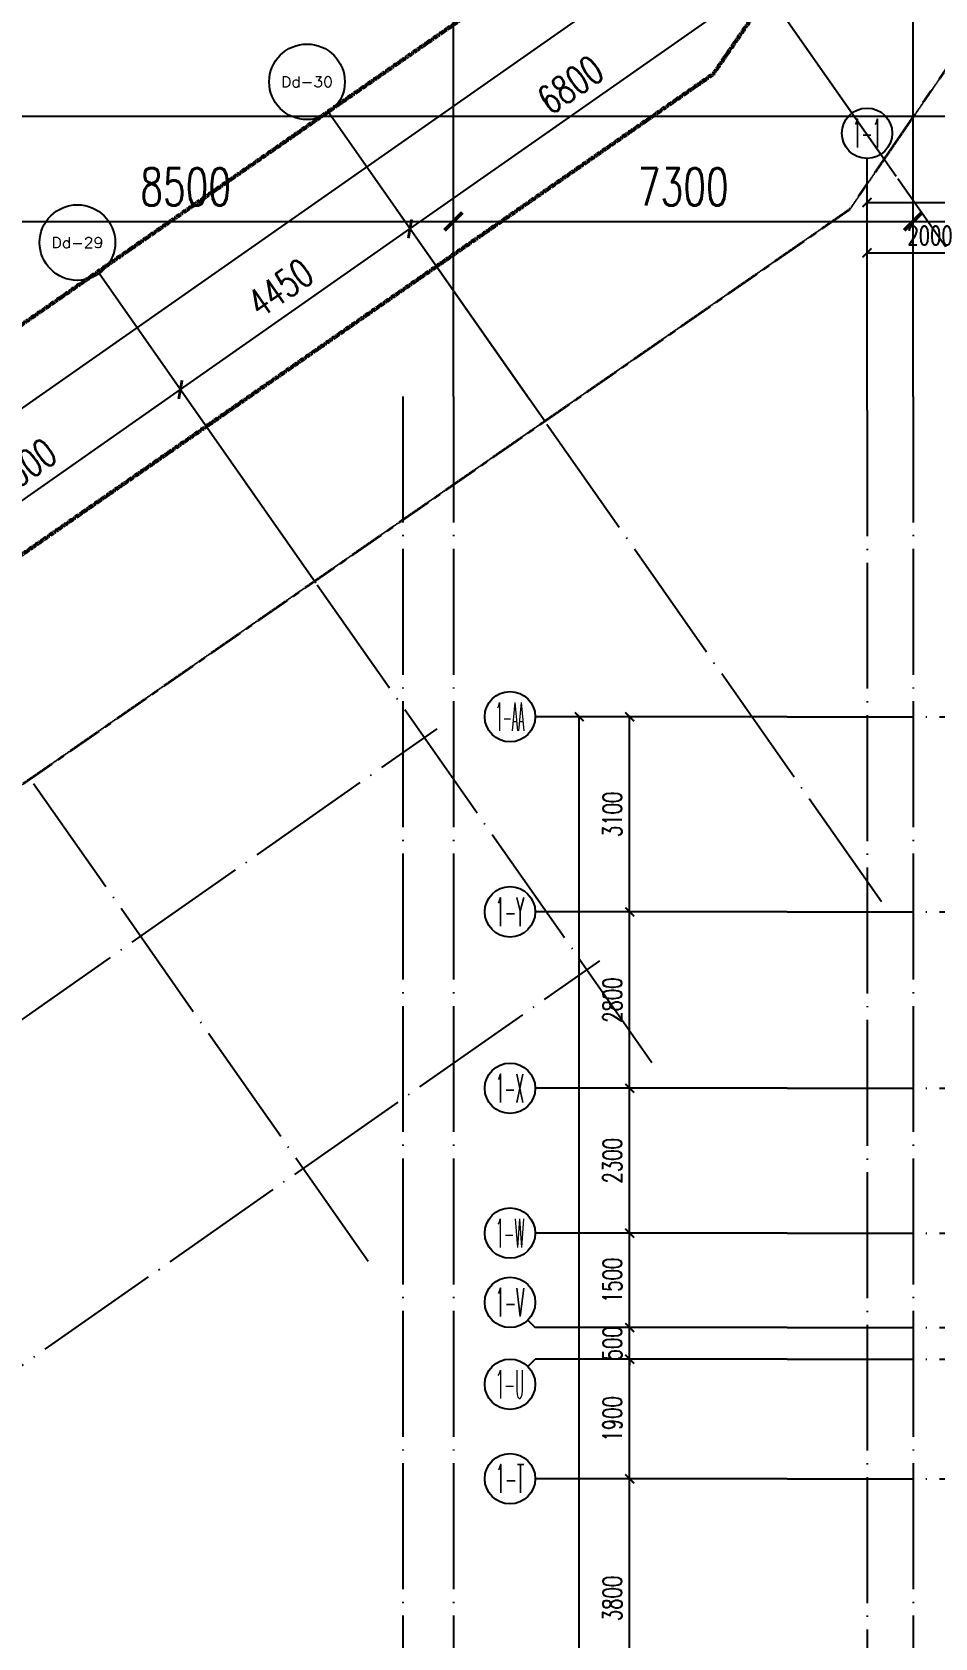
# Model space of a CAD drawing. Header units: millimetres. Extents: x 1089227 to 13101469, y 618865 to 10240562.
# Drawn here: x 1848248 to 1862580, y 4942848 to 4968347 of the extents above; entities that cross this region are included whole.
import ezdxf
from ezdxf.enums import TextEntityAlignment as Align

# ---------------------------------------------------------------- set-up
doc = ezdxf.new("R2010")
doc.units = ezdxf.units.MM
doc.header["$LTSCALE"] = 1000
doc.header["$PDMODE"] = 3
doc.header["$PDSIZE"] = 200
for name, pattern in [('A09-G-CTRL-用地红线+建筑退线_设计区$0$A02-G-MAIN-用地红线+退线_设计区$0$Redline1', [20, 10, -2, 2, -2, 2, -2]), ('A09-G-CTRL-用地红线+建筑退线_设计区$0$Controlline1', [12.8, 8, -1.6, 1.6, -1.6]), ('DOTE', [2.42, 2, -0.2, 0.02, -0.2])]:
    doc.linetypes.add(name, pattern=pattern)
doc.layers.get('0').update_dxf_attribs({"linetype": 'CONTINUOUS'})
doc.layers.get('Defpoints').update_dxf_attribs({"linetype": 'CONTINUOUS'})
doc.layers.add('A09-G-CTRL-用地红线+建筑退线_设计区$0$Z-REDL(用地红线)', color=10, linetype='CONTINUOUS', lineweight=60)
doc.layers.add('A09-G-CTRL-用地红线+建筑退线_设计区$0$Z-REDL-CTRL(建筑控制线)', color=40, linetype='CONTINUOUS', lineweight=35)
for name, color, linetype in [('AXIS', 3, 'CONTINUOUS'), ('AXIS_TEXT', 7, 'CONTINUOUS'), ('DOTE', 1, 'DOTE'), ('TK-TEXT', 7, 'CONTINUOUS')]:
    doc.layers.add(name, color=color, linetype=linetype)
doc.layers.add('TK-MEMO', color=8, linetype='CONTINUOUS', plot=False)
doc.styles.add('_TCH_AXIS', font='COMPLEX', dxfattribs={"bigfont": 'AllInOneBig.shx'})
doc.styles.add('_TCH_DIM_T3', font='SIMPLEX', dxfattribs={"width": 0.705882, "bigfont": 'AllInOneBig.shx'})
doc.styles.add('COMPLEX', font='COMPLEX', dxfattribs={"bigfont": 'AllInOneBig.shx'})
doc.styles.add('SADITK', font='sadixcsg.shx', dxfattribs={"bigfont": 'AllInOneBig.shx'})
doc.styles.add('SADITK-SX', font='simfang.ttf', dxfattribs={"width": 0.7})
doc.dimstyles.new('_TCH_ARCH&&100', dxfattribs={"dimtxt": 297.5, "dimasz": 100, "dimexe": 250, "dimexo": 300, "dimgap": 126.25, "dimtad": 1, "dimdec": 0, "dimzin": 0, "dimdsep": 46, "dimtxsty": '_TCH_DIM_T3', "dimblk": 'ARCHTICK', "dimcen": 0.09, "dimclrt": 7, "dimazin": 2, "dimtfac": 1, "dimtdec": 0, "dimtix": 1, "dimtmove": 2, "dimatfit": 3, "dimfxl": 0, "dimtolj": 1, "dimtzin": 0, "dimarcsym": 0})
doc.dimstyles.new('_TCH_ARCH&&150', dxfattribs={"dimtxt": 446.25, "dimasz": 150, "dimexe": 375, "dimexo": 450, "dimgap": 189.375, "dimtad": 1, "dimdec": 0, "dimzin": 0, "dimdsep": 46, "dimtxsty": '_TCH_DIM_T3', "dimblk": 'ARCHTICK', "dimcen": 0.09, "dimclrt": 7, "dimazin": 2, "dimtfac": 1, "dimtdec": 0, "dimtix": 1, "dimtmove": 2, "dimatfit": 3, "dimfxl": 0, "dimtolj": 1, "dimtzin": 0, "dimarcsym": 0})
doc.dimstyles.new('_TCH_ARCH&&200', dxfattribs={"dimtxt": 595, "dimasz": 200, "dimexe": 500, "dimexo": 600, "dimgap": 252.5, "dimtad": 1, "dimdec": 0, "dimzin": 0, "dimdsep": 46, "dimtxsty": '_TCH_DIM_T3', "dimblk": 'ARCHTICK', "dimcen": 0.09, "dimclrt": 7, "dimazin": 2, "dimtfac": 1, "dimtdec": 0, "dimtix": 1, "dimtmove": 2, "dimatfit": 3, "dimfxl": 0, "dimtolj": 1, "dimtzin": 0, "dimarcsym": 0})

# ---------------------------------------------------------------- blocks, each defined once
blk = doc.blocks.new('0323最综用地红线')
at = {"layer": 'A09-G-CTRL-用地红线+建筑退线_设计区$0$Z-REDL(用地红线)', "color": 1, "linetype": 'A09-G-CTRL-用地红线+建筑退线_设计区$0$A02-G-MAIN-用地红线+退线_设计区$0$Redline1', "ltscale": 0.0005}
for points in [[(8157094, 3591770), (8196348, 3620115), (8200699, 3623266), (8228263, 3643169), (8257315, 3660856), (8291051, 3684311), (8296809, 3692687), (8297698, 3693321), (8324721, 3682492), (8331672, 3691189), (8337779, 3699189), (8344073, 3694590)], [(8159695, 3589947), (8198106, 3617684), (8202457, 3620835), (8229924, 3640668), (8258953, 3658341), (8293213, 3682161), (8298455, 3689786), (8325674, 3678878), (8334036, 3689342), (8338381, 3695033), (8343653, 3691181)]]:
    blk.add_lwpolyline(points, dxfattribs=at)
at = {"layer": 'A09-G-CTRL-用地红线+建筑退线_设计区$0$Z-REDL-CTRL(建筑控制线)', "linetype": 'A09-G-CTRL-用地红线+建筑退线_设计区$0$Controlline1', "ltscale": 0.0005, "flags": 128}
blk.add_lwpolyline([(8299567, 3686108), (8326626, 3675265), (8336400, 3687495), (8338983, 3690878), (8341712, 3688883), (8341724, 3688834), (8348492, 3681996), (8336495, 3657264), (8335815, 3655857), (8334921, 3653765), (8334408, 3652495), (8333554, 3650188), (8332762, 3647815), (8332296, 3646270), (8331866, 3644682), (8331460, 3643007), (8331063, 3641145), (8330737, 3639422), (8330293, 3636480), (8330017, 3634043), (8329761, 3630317), (8329732, 3627942), (8329763, 3625708), (8329928, 3622644), (8330113, 3620704), (8330325, 3618642), (8330653, 3615645), (8331572, 3606971), (8333151, 3600656), (8334420, 3595620), (8335099, 3592902), (8332162, 3588340), (8329462, 3587873), (8325135, 3587049), (8322510, 3586515), (8319525, 3585891), (8317926, 3585544), (8316578, 3585249), (8315535, 3585011), (8313300, 3584499), (8310791, 3583894), (8309251, 3583537), (8305740, 3582637), (8303918, 3582156), (8302104, 3581668), (8299703, 3581012), (8297227, 3580315), (8295056, 3579682), (8292998, 3579074), (8290643, 3578358), (8288572, 3577710), (8287591, 3577398), (8286161, 3576940), (8284503, 3576401), (8282624, 3575767), (8281086, 3575247), (8278146, 3574222), (8273894, 3572680), (8272471, 3572149), (8271089, 3571640), (8267888, 3570407), (8264331, 3569000), (8260702, 3567515), (8258549, 3566609), (8254947, 3565066), (8252185, 3563832), (8250834, 3563232), (8249176, 3562470), (8247994, 3561930), (8245505, 3560754), (8242980, 3559544), (8239801, 3558013), (8237959, 3557076), (8235838, 3555996), (8233384, 3554698), (8228450, 3552051), (8226178, 3550787), (8222141, 3548504), (8215629, 3544667), (8213710, 3543497), (8193657, 3531175), (8180322, 3522990), (8166408, 3514440), (8156991, 3508658), (8151138, 3505062), (8142685, 3507267), (8121171, 3545747), (8120724, 3546549), (8120233, 3547383), (8119272, 3548967), (8118108, 3550752), (8117067, 3552244), (8115806, 3553970), (8115672, 3554140), (8146431, 3575790), (8162146, 3587599), (8162295, 3588125), (8199863, 3615253), (8204215, 3618404), (8231584, 3638167), (8260590, 3655826), (8295376, 3680010)], close=True, dxfattribs=at)
blk = doc.blocks.new('template_31-施工图_A0_A0_1.0000_3fa9c08c64a9101061c9a26412af947e', base_point=(-1189, 0))
at = {"layer": 'TK-MEMO', "style": 'SADITK', "width": 0.8}
blk.add_text('2.人名之间须用，且只使用一个空格分隔，否则签字将出错。', height=28.5, dxfattribs=at).set_placement((407.72, 845.04), align=Align.BOTTOM_LEFT)
at = {"layer": 'TK-TEXT', "style": 'SADITK-SX', "width": 0.7}
for tag, p in [('市政会签', (-1176, 381.5)), ('园林会签', (-1176, 343.5)), ('幕墙会签', (-1176, 305.5)), ('装饰会签', (-1176, 267.5)), ('燃气会签', (-1176, 229.5)), ('暖通会签', (-1176, 191.5)), ('电气会签', (-1176, 153.5)), ('给排水会签', (-1176, 115.5)), ('结构会签', (-1176, 77.5)), ('建筑会签', (-1176, 39.5))]:
    blk.add_attdef(tag, text='', height=4, rotation=90, dxfattribs=at).set_placement(p, align=Align.MIDDLE_CENTER)
for tag, height, p in [('专业审定', 4, (1134.75, 268)), ('专业审核', 4, (1134.75, 248)), ('项目负责1', 4, (1134.75, 238)), ('项目负责2', 4, (1134.75, 228)), ('专业负责1', 4, (1134.75, 218)), ('专业负责2', 4, (1134.75, 208)), ('专业校对', 4, (1134.75, 198)), ('专业设计', 4, (1134.75, 188)), ('方案设计', 4, (1134.75, 178)), ('专业制图', 4, (1134.75, 168)), ('建设单位_001', 4, (1148.5, 140)), ('建设地点_001', 4, (1148.5, 124)), ('工程名称_001', 4, (1148.5, 106)), ('子项名称_001', 4, (1148.5, 86)), ('图纸名称_001', 4, (1148.5, 66)), ('版次', 4, (1129.5, 53)), ('日期', 4, (1165, 53)), ('图别', 4, (1129.5, 43)), ('图号', 4, (1165, 43)), ('合同号', 4, (1136, 30)), ('项目编号1', 2, (1114.06, 13.58)), ('阶段编号1', 2, (1132.25, 13.75)), ('子项编号1', 2, (1144.75, 13.75))]:
    blk.add_attdef(tag, text='', height=height, dxfattribs=at).set_placement(p, align=Align.MIDDLE_CENTER)
blk = doc.blocks.new('_AXISO')
blk.add_circle((0, 0), 0.5)
at = {"layer": 'AXIS_TEXT', "style": 'COMPLEX', "width": 1.041667}
blk.add_attdef('A', text='', height=0.56, dxfattribs=at).set_placement((-0.25, -0.28), (0.25, -0.28), align=Align.FIT)
blk = doc.blocks.new('_ArchTick')
at = {"color": 0, "linetype": 'ByBlock', "const_width": 0.3}
blk.add_lwpolyline([(-0.71, -0.71), (0.71, 0.71)], dxfattribs=at)
blk = doc.blocks.new('*D270')
at = {"layer": 'AXIS', "color": 0, "lineweight": -2, "transparency": 16777216}
for p, q in [((-41501, 132263), (-44751, 132263)), ((-44501, 95763), (-44501, 132263)), ((-41501, 95763), (-44751, 95763))]:
    blk.add_line(p, q, dxfattribs=at)
at = {"layer": 'Defpoints', "color": 0, "transparency": 16777216}
for p in [(-44501, 132263), (-41201, 132263), (-41201, 95763)]:
    blk.add_point(p, dxfattribs=at)
at = {"layer": 'AXIS', "color": 0, "lineweight": -2, "transparency": 16777216, "xscale": 100, "yscale": 100, "zscale": 100}
for p, rotation in [((-44501, 132263), 90), ((-44501, 95763), 270)]:
    blk.add_blockref('_ArchTick', p, dxfattribs=dict(at, rotation=rotation))
at = {"layer": 'AXIS', "color": 7, "transparency": 16777216, "insert": (-44776, 114013), "char_height": 297.5, "attachment_point": 5, "rotation": 90, "style": '_TCH_DIM_T3'}
blk.add_mtext('\\A1;36500', dxfattribs=at)
blk = doc.blocks.new('*D287')
at = {"layer": 'AXIS', "color": 0, "lineweight": -2, "transparency": 16777216}
for p, q in [((-41501, 120163), (-43951, 120163)), ((-43701, 116363), (-43701, 120163)), ((-41501, 116363), (-43951, 116363))]:
    blk.add_line(p, q, dxfattribs=at)
at = {"layer": 'Defpoints', "color": 0, "transparency": 16777216}
for p in [(-43701, 120163), (-41201, 120163), (-41201, 116363)]:
    blk.add_point(p, dxfattribs=at)
at = {"layer": 'AXIS', "color": 0, "lineweight": -2, "transparency": 16777216, "xscale": 100, "yscale": 100, "zscale": 100}
for p, rotation in [((-43701, 120163), 90), ((-43701, 116363), 270)]:
    blk.add_blockref('_ArchTick', p, dxfattribs=dict(at, rotation=rotation))
at = {"layer": 'AXIS', "color": 7, "transparency": 16777216, "insert": (-43976, 118263), "char_height": 297.5, "attachment_point": 5, "rotation": 90, "style": '_TCH_DIM_T3'}
blk.add_mtext('\\A1;3800', dxfattribs=at)
blk = doc.blocks.new('*D288')
at = {"layer": 'AXIS', "color": 0, "lineweight": -2, "transparency": 16777216}
for p, q in [((-41501, 122063), (-43951, 122063)), ((-43701, 120163), (-43701, 122063)), ((-41501, 120163), (-43951, 120163))]:
    blk.add_line(p, q, dxfattribs=at)
at = {"layer": 'Defpoints', "color": 0, "transparency": 16777216}
for p in [(-43701, 122063), (-41201, 122063), (-41201, 120163)]:
    blk.add_point(p, dxfattribs=at)
at = {"layer": 'AXIS', "color": 0, "lineweight": -2, "transparency": 16777216, "xscale": 100, "yscale": 100, "zscale": 100}
for p, rotation in [((-43701, 122063), 90), ((-43701, 120163), 270)]:
    blk.add_blockref('_ArchTick', p, dxfattribs=dict(at, rotation=rotation))
at = {"layer": 'AXIS', "color": 7, "transparency": 16777216, "insert": (-43976, 121113), "char_height": 297.5, "attachment_point": 5, "rotation": 90, "style": '_TCH_DIM_T3'}
blk.add_mtext('\\A1;1900', dxfattribs=at)
blk = doc.blocks.new('*D289')
at = {"layer": 'AXIS', "color": 0, "lineweight": -2, "transparency": 16777216}
for p, q in [((-43701, 122563), (-43701, 122663)), ((-41501, 122563), (-43951, 122563)), ((-43701, 122063), (-43701, 122563)), ((-41501, 122063), (-43951, 122063)), ((-43701, 122063), (-43701, 121963))]:
    blk.add_line(p, q, dxfattribs=at)
at = {"layer": 'Defpoints', "color": 0, "transparency": 16777216}
for p in [(-43701, 122563), (-41201, 122563), (-41201, 122063)]:
    blk.add_point(p, dxfattribs=at)
at = {"layer": 'AXIS', "color": 0, "lineweight": -2, "transparency": 16777216, "xscale": 100, "yscale": 100, "zscale": 100}
for p, rotation in [((-43701, 122563), 270), ((-43701, 122063), 90)]:
    blk.add_blockref('_ArchTick', p, dxfattribs=dict(at, rotation=rotation))
at = {"layer": 'AXIS', "color": 7, "transparency": 16777216, "insert": (-43976, 122313), "char_height": 297.5, "attachment_point": 5, "rotation": 90, "style": '_TCH_DIM_T3'}
blk.add_mtext('\\A1;500', dxfattribs=at)
blk = doc.blocks.new('*D290')
at = {"layer": 'AXIS', "color": 0, "lineweight": -2, "transparency": 16777216}
for p, q in [((-41501, 124063), (-43951, 124063)), ((-43701, 122563), (-43701, 124063)), ((-41501, 122563), (-43951, 122563))]:
    blk.add_line(p, q, dxfattribs=at)
at = {"layer": 'Defpoints', "color": 0, "transparency": 16777216}
for p in [(-43701, 124063), (-41201, 124063), (-41201, 122563)]:
    blk.add_point(p, dxfattribs=at)
at = {"layer": 'AXIS', "color": 0, "lineweight": -2, "transparency": 16777216, "xscale": 100, "yscale": 100, "zscale": 100}
for p, rotation in [((-43701, 124063), 90), ((-43701, 122563), 270)]:
    blk.add_blockref('_ArchTick', p, dxfattribs=dict(at, rotation=rotation))
at = {"layer": 'AXIS', "color": 7, "transparency": 16777216, "insert": (-43976, 123313), "char_height": 297.5, "attachment_point": 5, "rotation": 90, "style": '_TCH_DIM_T3'}
blk.add_mtext('\\A1;1500', dxfattribs=at)
blk = doc.blocks.new('*D291')
at = {"layer": 'AXIS', "color": 0, "lineweight": -2, "transparency": 16777216}
for p, q in [((-41501, 126363), (-43951, 126363)), ((-43701, 124063), (-43701, 126363)), ((-41501, 124063), (-43951, 124063))]:
    blk.add_line(p, q, dxfattribs=at)
at = {"layer": 'Defpoints', "color": 0, "transparency": 16777216}
for p in [(-43701, 126363), (-41201, 126363), (-41201, 124063)]:
    blk.add_point(p, dxfattribs=at)
at = {"layer": 'AXIS', "color": 0, "lineweight": -2, "transparency": 16777216, "xscale": 100, "yscale": 100, "zscale": 100}
for p, rotation in [((-43701, 126363), 90), ((-43701, 124063), 270)]:
    blk.add_blockref('_ArchTick', p, dxfattribs=dict(at, rotation=rotation))
at = {"layer": 'AXIS', "color": 7, "transparency": 16777216, "insert": (-43976, 125213), "char_height": 297.5, "attachment_point": 5, "rotation": 90, "style": '_TCH_DIM_T3'}
blk.add_mtext('\\A1;2300', dxfattribs=at)
blk = doc.blocks.new('*D292')
at = {"layer": 'AXIS', "color": 0, "lineweight": -2, "transparency": 16777216}
for p, q in [((-41501, 129163), (-43951, 129163)), ((-43701, 126363), (-43701, 129163)), ((-41501, 126363), (-43951, 126363))]:
    blk.add_line(p, q, dxfattribs=at)
at = {"layer": 'Defpoints', "color": 0, "transparency": 16777216}
for p in [(-43701, 129163), (-41201, 129163), (-41201, 126363)]:
    blk.add_point(p, dxfattribs=at)
at = {"layer": 'AXIS', "color": 0, "lineweight": -2, "transparency": 16777216, "xscale": 100, "yscale": 100, "zscale": 100}
for p, rotation in [((-43701, 129163), 90), ((-43701, 126363), 270)]:
    blk.add_blockref('_ArchTick', p, dxfattribs=dict(at, rotation=rotation))
at = {"layer": 'AXIS', "color": 7, "transparency": 16777216, "insert": (-43976, 127763), "char_height": 297.5, "attachment_point": 5, "rotation": 90, "style": '_TCH_DIM_T3'}
blk.add_mtext('\\A1;2800', dxfattribs=at)
blk = doc.blocks.new('*D293')
at = {"layer": 'AXIS', "color": 0, "lineweight": -2, "transparency": 16777216}
for p, q in [((-41501, 132263), (-43951, 132263)), ((-43701, 129163), (-43701, 132263)), ((-41501, 129163), (-43951, 129163))]:
    blk.add_line(p, q, dxfattribs=at)
at = {"layer": 'Defpoints', "color": 0, "transparency": 16777216}
for p in [(-43701, 132263), (-41201, 132263), (-41201, 129163)]:
    blk.add_point(p, dxfattribs=at)
at = {"layer": 'AXIS', "color": 0, "lineweight": -2, "transparency": 16777216, "xscale": 100, "yscale": 100, "zscale": 100}
for p, rotation in [((-43701, 132263), 90), ((-43701, 129163), 270)]:
    blk.add_blockref('_ArchTick', p, dxfattribs=dict(at, rotation=rotation))
at = {"layer": 'AXIS', "color": 7, "transparency": 16777216, "insert": (-43976, 130713), "char_height": 297.5, "attachment_point": 5, "rotation": 90, "style": '_TCH_DIM_T3'}
blk.add_mtext('\\A1;3100', dxfattribs=at)
blk = doc.blocks.new('*D318')
at = {"layer": 'AXIS', "color": 0, "lineweight": -2, "transparency": 16777216}
for p, q in [((-39933, 137429), (-39933, 140679)), ((-8783, 137429), (-8783, 140679)), ((-39933, 140429), (-8783, 140429))]:
    blk.add_line(p, q, dxfattribs=at)
at = {"layer": 'Defpoints', "color": 0, "transparency": 16777216}
for p in [(-8783, 140429), (-39933, 137129), (-8783, 137129)]:
    blk.add_point(p, dxfattribs=at)
at = {"layer": 'AXIS', "color": 0, "lineweight": -2, "transparency": 16777216, "xscale": 100, "yscale": 100, "zscale": 100, "rotation": 180}
blk.add_blockref('_ArchTick', (-39933, 140429), dxfattribs=at)
at = {"layer": 'AXIS', "color": 0, "lineweight": -2, "transparency": 16777216, "xscale": 100, "yscale": 100, "zscale": 100}
blk.add_blockref('_ArchTick', (-8783, 140429), dxfattribs=at)
at = {"layer": 'AXIS', "color": 7, "transparency": 16777216, "insert": (-24358, 140704), "char_height": 297.5, "attachment_point": 5, "style": '_TCH_DIM_T3'}
blk.add_mtext('\\A1;31150', dxfattribs=at)
blk = doc.blocks.new('*D319')
at = {"layer": 'AXIS', "color": 0, "lineweight": -2, "transparency": 16777216}
for p, q in [((-39933, 137429), (-39933, 139879)), ((-37933, 137429), (-37933, 139879)), ((-39933, 139629), (-37933, 139629))]:
    blk.add_line(p, q, dxfattribs=at)
at = {"layer": 'Defpoints', "color": 0, "transparency": 16777216}
for p in [(-37933, 139629), (-39933, 137129), (-37933, 137129)]:
    blk.add_point(p, dxfattribs=at)
at = {"layer": 'AXIS', "color": 0, "lineweight": -2, "transparency": 16777216, "xscale": 100, "yscale": 100, "zscale": 100, "rotation": 180}
blk.add_blockref('_ArchTick', (-39933, 139629), dxfattribs=at)
at = {"layer": 'AXIS', "color": 0, "lineweight": -2, "transparency": 16777216, "xscale": 100, "yscale": 100, "zscale": 100}
blk.add_blockref('_ArchTick', (-37933, 139629), dxfattribs=at)
at = {"layer": 'AXIS', "color": 7, "transparency": 16777216, "insert": (-38933, 139904), "char_height": 297.5, "attachment_point": 5, "style": '_TCH_DIM_T3'}
blk.add_mtext('\\A1;2000', dxfattribs=at)
blk = doc.blocks.new('*D404')
at = {"layer": 'AXIS', "color": 0, "lineweight": -2, "transparency": 16777216}
for p, q in [((-55000, 137950), (-55000, 140629)), ((-46500, 137950), (-46500, 140629)), ((-55000, 140129), (-46500, 140129))]:
    blk.add_line(p, q, dxfattribs=at)
at = {"layer": 'Defpoints', "color": 0, "transparency": 16777216}
for p in [(-46500, 140129), (-55000, 137350), (-46500, 137350)]:
    blk.add_point(p, dxfattribs=at)
at = {"layer": 'AXIS', "color": 0, "lineweight": -2, "transparency": 16777216, "xscale": 200, "yscale": 200, "zscale": 200, "rotation": 180}
blk.add_blockref('_ArchTick', (-55000, 140129), dxfattribs=at)
at = {"layer": 'AXIS', "color": 0, "lineweight": -2, "transparency": 16777216, "xscale": 200, "yscale": 200, "zscale": 200}
blk.add_blockref('_ArchTick', (-46500, 140129), dxfattribs=at)
at = {"layer": 'AXIS', "color": 7, "transparency": 16777216, "insert": (-50750, 140679), "char_height": 595, "attachment_point": 5, "style": '_TCH_DIM_T3'}
blk.add_mtext('\\A1;8500', dxfattribs=at)
blk = doc.blocks.new('*D405')
at = {"layer": 'AXIS', "color": 0, "lineweight": -2, "transparency": 16777216}
for p, q in [((-46500, 137950), (-46500, 140629)), ((-39200, 137950), (-39200, 140629)), ((-46500, 140129), (-39200, 140129))]:
    blk.add_line(p, q, dxfattribs=at)
at = {"layer": 'Defpoints', "color": 0, "transparency": 16777216}
for p in [(-39200, 140129), (-46500, 137350), (-39200, 137350)]:
    blk.add_point(p, dxfattribs=at)
at = {"layer": 'AXIS', "color": 0, "lineweight": -2, "transparency": 16777216, "xscale": 200, "yscale": 200, "zscale": 200, "rotation": 180}
blk.add_blockref('_ArchTick', (-46500, 140129), dxfattribs=at)
at = {"layer": 'AXIS', "color": 0, "lineweight": -2, "transparency": 16777216, "xscale": 200, "yscale": 200, "zscale": 200}
blk.add_blockref('_ArchTick', (-39200, 140129), dxfattribs=at)
at = {"layer": 'AXIS', "color": 7, "transparency": 16777216, "insert": (-42850, 140679), "char_height": 595, "attachment_point": 5, "style": '_TCH_DIM_T3'}
blk.add_mtext('\\A1;7300', dxfattribs=at)
blk = doc.blocks.new('*D406')
at = {"layer": 'AXIS', "color": 0, "lineweight": -2, "transparency": 16777216}
for p, q in [((-39200, 137950), (-39200, 140629)), ((-31925, 137950), (-31925, 140629)), ((-39200, 140129), (-31925, 140129))]:
    blk.add_line(p, q, dxfattribs=at)
at = {"layer": 'Defpoints', "color": 0, "transparency": 16777216}
for p in [(-31925, 140129), (-39200, 137350), (-31925, 137350)]:
    blk.add_point(p, dxfattribs=at)
at = {"layer": 'AXIS', "color": 0, "lineweight": -2, "transparency": 16777216, "xscale": 200, "yscale": 200, "zscale": 200, "rotation": 180}
blk.add_blockref('_ArchTick', (-39200, 140129), dxfattribs=at)
at = {"layer": 'AXIS', "color": 0, "lineweight": -2, "transparency": 16777216, "xscale": 200, "yscale": 200, "zscale": 200}
blk.add_blockref('_ArchTick', (-31925, 140129), dxfattribs=at)
at = {"layer": 'AXIS', "color": 7, "transparency": 16777216, "insert": (-35563, 140679), "char_height": 595, "attachment_point": 5, "style": '_TCH_DIM_T3'}
blk.add_mtext('\\A1;7275', dxfattribs=at)
blk = doc.blocks.new('*D470')
at = {"layer": 'AXIS', "color": 0, "lineweight": -2, "transparency": 16777216}
for p, q in [((-36450, 143503), (-39246, 147497)), ((-220421, 20154), (-39031, 147189)), ((-217839, 16468), (-220636, 20461))]:
    blk.add_line(p, q, dxfattribs=at)
at = {"layer": 'Defpoints', "color": 0, "transparency": 16777216}
for p in [(-39031, 147189), (-36192, 143135), (-217581, 16100)]:
    blk.add_point(p, dxfattribs=at)
at = {"layer": 'AXIS', "color": 0, "lineweight": -2, "transparency": 16777216, "xscale": 150, "yscale": 150, "zscale": 150}
for p, rotation in [((-39031, 147189), 35.00532206532372), ((-220421, 20154), 215.0053220653237)]:
    blk.add_blockref('_ArchTick', p, dxfattribs=dict(at, rotation=rotation))
at = {"layer": 'AXIS', "color": 7, "transparency": 16777216, "insert": (-129962, 84010), "char_height": 446.2, "attachment_point": 5, "rotation": 35.0053, "style": '_TCH_DIM_T3'}
blk.add_mtext('\\A1;221450', dxfattribs=at)
blk = doc.blocks.new('*D498')
at = {"layer": 'AXIS', "color": 0, "lineweight": -2, "transparency": 16777216}
for p, q in [((-48941, 134755), (-51049, 137765)), ((-55339, 134303), (-50834, 137458)), ((-53446, 131600), (-55554, 134610))]:
    blk.add_line(p, q, dxfattribs=at)
at = {"layer": 'Defpoints', "color": 0, "transparency": 16777216}
for p in [(-50834, 137458), (-48683, 134387), (-53188, 131232)]:
    blk.add_point(p, dxfattribs=at)
at = {"layer": 'AXIS', "color": 0, "lineweight": -2, "transparency": 16777216, "xscale": 150, "yscale": 150, "zscale": 150}
for p, rotation in [((-50834, 137458), 35.00532206532244), ((-55339, 134303), 215.0053220653225)]:
    blk.add_blockref('_ArchTick', p, dxfattribs=dict(at, rotation=rotation))
at = {"layer": 'AXIS', "color": 7, "transparency": 16777216, "insert": (-53323, 136219), "char_height": 446.2, "attachment_point": 5, "rotation": 35.0053, "style": '_TCH_DIM_T3'}
blk.add_mtext('\\A1;5500', dxfattribs=at)
blk = doc.blocks.new('*D499')
at = {"layer": 'AXIS', "color": 0, "lineweight": -2, "transparency": 16777216}
for p, q in [((-45296, 137308), (-47404, 140318)), ((-50834, 137458), (-47189, 140011)), ((-48941, 134755), (-51049, 137765))]:
    blk.add_line(p, q, dxfattribs=at)
at = {"layer": 'Defpoints', "color": 0, "transparency": 16777216}
for p in [(-47189, 140011), (-45038, 136939), (-48683, 134387)]:
    blk.add_point(p, dxfattribs=at)
at = {"layer": 'AXIS', "color": 0, "lineweight": -2, "transparency": 16777216, "xscale": 150, "yscale": 150, "zscale": 150}
for p, rotation in [((-47189, 140011), 35.00532206532417), ((-50834, 137458), 215.0053220653242)]:
    blk.add_blockref('_ArchTick', p, dxfattribs=dict(at, rotation=rotation))
at = {"layer": 'AXIS', "color": 7, "transparency": 16777216, "insert": (-49248, 139073), "char_height": 446.2, "attachment_point": 5, "rotation": 35.0053, "style": '_TCH_DIM_T3'}
blk.add_mtext('\\A1;4450', dxfattribs=at)
blk = doc.blocks.new('*D500')
at = {"layer": 'AXIS', "color": 0, "lineweight": -2, "transparency": 16777216}
for p, q in [((-39726, 141209), (-41834, 144219)), ((-47189, 140011), (-41619, 143912)), ((-45296, 137308), (-47404, 140318))]:
    blk.add_line(p, q, dxfattribs=at)
at = {"layer": 'Defpoints', "color": 0, "transparency": 16777216}
for p in [(-41619, 143912), (-39468, 140840), (-45038, 136939)]:
    blk.add_point(p, dxfattribs=at)
at = {"layer": 'AXIS', "color": 0, "lineweight": -2, "transparency": 16777216, "xscale": 150, "yscale": 150, "zscale": 150}
for p, rotation in [((-41619, 143912), 35.00532206532372), ((-47189, 140011), 215.0053220653237)]:
    blk.add_blockref('_ArchTick', p, dxfattribs=dict(at, rotation=rotation))
at = {"layer": 'AXIS', "color": 7, "transparency": 16777216, "insert": (-44641, 142299), "char_height": 446.2, "attachment_point": 5, "rotation": 35.0053, "style": '_TCH_DIM_T3'}
blk.add_mtext('\\A1;6800', dxfattribs=at)
blk = doc.blocks.new('*D501')
at = {"layer": 'AXIS', "color": 0, "lineweight": -2, "transparency": 16777216}
for p, q in [((-36450, 143503), (-38558, 146514)), ((-41619, 143912), (-38343, 146207)), ((-39726, 141209), (-41834, 144219))]:
    blk.add_line(p, q, dxfattribs=at)
at = {"layer": 'Defpoints', "color": 0, "transparency": 16777216}
for p in [(-38343, 146207), (-36192, 143135), (-39468, 140840)]:
    blk.add_point(p, dxfattribs=at)
at = {"layer": 'AXIS', "color": 0, "lineweight": -2, "transparency": 16777216, "xscale": 150, "yscale": 150, "zscale": 150}
for p, rotation in [((-38343, 146207), 35.00532206532174), ((-41619, 143912), 215.0053220653217)]:
    blk.add_blockref('_ArchTick', p, dxfattribs=dict(at, rotation=rotation))
at = {"layer": 'AXIS', "color": 7, "transparency": 16777216, "insert": (-40218, 145397), "char_height": 446.2, "attachment_point": 5, "rotation": 35.0053, "style": '_TCH_DIM_T3'}
blk.add_mtext('\\A1;4000', dxfattribs=at)
blk = doc.blocks.new('*D381')
at = {"layer": 'AXIS', "color": 0, "lineweight": -2, "transparency": 16777216}
for p, q in [((-55000, 137950), (-55000, 142298)), ((3050, 137950), (3050, 142298)), ((-55000, 141798), (3050, 141798))]:
    blk.add_line(p, q, dxfattribs=at)
at = {"layer": 'Defpoints', "color": 0, "transparency": 16777216}
for p in [(3050, 141798), (-55000, 137350), (3050, 137350)]:
    blk.add_point(p, dxfattribs=at)
at = {"layer": 'AXIS', "color": 0, "lineweight": -2, "transparency": 16777216, "xscale": 200, "yscale": 200, "zscale": 200, "rotation": 180}
blk.add_blockref('_ArchTick', (-55000, 141798), dxfattribs=at)
at = {"layer": 'AXIS', "color": 0, "lineweight": -2, "transparency": 16777216, "xscale": 200, "yscale": 200, "zscale": 200}
blk.add_blockref('_ArchTick', (3050, 141798), dxfattribs=at)
at = {"layer": 'AXIS', "color": 7, "transparency": 16777216, "insert": (-25975, 142348), "char_height": 595, "attachment_point": 5, "style": '_TCH_DIM_T3'}
blk.add_mtext('\\A1;58050', dxfattribs=at)
blk = doc.blocks.new('塔楼轴网260428')
at = {"layer": 'AXIS'}
for p, q in [((-39932.7, 137129.4), (-39932.7, 141129.4)), ((-41200.7, 132263.5), (-45200.7, 132263.5)), ((-41200.7, 129165.3), (-45200.7, 129165.3)), ((-41200.7, 126363.5), (-45200.7, 126363.5)), ((-41200.7, 124063.5), (-45200.7, 124063.5)), ((-45317.9, 122680.6), (-45200.7, 122563.5)), ((-41200.7, 122563.5), (-45200.7, 122563.5)), ((-45317.9, 121946.3), (-45200.7, 122063.5)), ((-41200.7, 122063.5), (-45200.7, 122063.5)), ((-41200.7, 120163.5), (-45200.7, 120163.5))]:
    blk.add_line(p, q, dxfattribs=at)
at = {"layer": 'DOTE', "color": 14}
for p, q in [((-39932.7, 137129.4), (-39932.7, 92559.7)), ((-41200.7, 132263.5), (-7867.2, 132263.5)), ((-41200.7, 129163.5), (-7867.2, 129163.5)), ((-41200.7, 126363.5), (-7867.2, 126363.5)), ((-41200.7, 124063.5), (-7867.2, 124063.5)), ((-41200.7, 122563.5), (-7867.2, 122563.5)), ((-41200.7, 122063.5), (-7867.2, 122063.5)), ((-41200.7, 120163.5), (-7867.2, 120163.5))]:
    blk.add_line(p, q, dxfattribs=at)
at = {"layer": 'AXIS'}
ref = blk.add_blockref('_AXISO', (-39932.7, 141529.4), dxfattribs=dict(at, xscale=800, yscale=800, zscale=800))
ref.add_attrib('A', '1-1', dxfattribs={"layer": 'AXIS_TEXT', "height": 452.55, "style": '_TCH_AXIS', "width": 0.42}).set_placement((-40159, 141303.1), (-39706.4, 141303.1), align=Align.FIT)
ref = blk.add_blockref('_AXISO', (-45600.7, 132263.5), dxfattribs=dict(at, xscale=800, yscale=800, zscale=800))
ref.add_attrib('A', '1-AA', dxfattribs={"layer": 'AXIS_TEXT', "height": 452.55, "style": '_TCH_AXIS', "width": 0.2625}).set_placement((-45827, 132037.2), (-45374.5, 132037.2), align=Align.FIT)
ref = blk.add_blockref('_AXISO', (-45600.7, 129165.3), dxfattribs=dict(at, xscale=800, yscale=800, zscale=800))
ref.add_attrib('A', '1-Y', dxfattribs={"layer": 'AXIS_TEXT', "height": 452.55, "style": '_TCH_AXIS', "width": 0.35}).set_placement((-45827, 128939), (-45374.5, 128939), align=Align.FIT)
ref = blk.add_blockref('_AXISO', (-45600.7, 126363.5), dxfattribs=dict(at, xscale=800, yscale=800, zscale=800))
ref.add_attrib('A', '1-X', dxfattribs={"layer": 'AXIS_TEXT', "height": 452.55, "style": '_TCH_AXIS', "width": 0.355932}).set_placement((-45827, 126137.2), (-45374.5, 126137.2), align=Align.FIT)
ref = blk.add_blockref('_AXISO', (-45600.7, 124063.5), dxfattribs=dict(at, xscale=800, yscale=800, zscale=800))
ref.add_attrib('A', '1-W', dxfattribs={"layer": 'AXIS_TEXT', "height": 452.55, "style": '_TCH_AXIS', "width": 0.333333}).set_placement((-45827, 123837.2), (-45374.5, 123837.2), align=Align.FIT)
ref = blk.add_blockref('_AXISO', (-45600.7, 122963.5), dxfattribs=dict(at, xscale=800, yscale=800, zscale=800))
ref.add_attrib('A', '1-V', dxfattribs={"layer": 'AXIS_TEXT', "height": 452.55, "style": '_TCH_AXIS', "width": 0.355932}).set_placement((-45827, 122737.2), (-45374.5, 122737.2), align=Align.FIT)
ref = blk.add_blockref('_AXISO', (-45600.7, 121663.5), dxfattribs=dict(at, xscale=800, yscale=800, zscale=800))
ref.add_attrib('A', '1-U', dxfattribs={"layer": 'AXIS_TEXT', "height": 452.55, "style": '_TCH_AXIS', "width": 0.344262}).set_placement((-45827, 121437.2), (-45374.5, 121437.2), align=Align.FIT)
ref = blk.add_blockref('_AXISO', (-45600.7, 120163.5), dxfattribs=dict(at, xscale=800, yscale=800, zscale=800))
ref.add_attrib('A', '1-T', dxfattribs={"layer": 'AXIS_TEXT', "height": 452.55, "style": '_TCH_AXIS', "width": 0.375}).set_placement((-45827, 119937.2), (-45374.5, 119937.2), align=Align.FIT)
for p1, p2, distance, picture, middle in [((-39932.7, 137129.4), (-8782.7, 137129.4), 3300, '*D318', (-24357.7, 140704.4)), ((-39932.7, 137129.4), (-37932.7, 137129.4), 2500, '*D319', (-38932.7, 139904.4)), ((-41200.7, 95763.5), (-41200.7, 132263.5), 3300, '*D270', (-44775.7, 114013.5)), ((-41200.7, 129163.5), (-41200.7, 132263.5), 2500, '*D293', (-43975.7, 130713.5)), ((-41200.7, 126363.5), (-41200.7, 129163.5), 2500, '*D292', (-43975.7, 127763.5)), ((-41200.7, 124063.5), (-41200.7, 126363.5), 2500, '*D291', (-43975.7, 125213.5)), ((-41200.7, 122563.5), (-41200.7, 124063.5), 2500, '*D290', (-43975.7, 123313.5)), ((-41200.7, 122063.5), (-41200.7, 122563.5), 2500, '*D289', (-43975.7, 122313.5)), ((-41200.7, 120163.5), (-41200.7, 122063.5), 2500, '*D288', (-43975.7, 121113.5)), ((-41200.7, 116363.5), (-41200.7, 120163.5), 2500, '*D287', (-43975.7, 118263.5))]:
    dim = blk.add_aligned_dim(p1=p1, p2=p2, distance=distance, dimstyle='_TCH_ARCH&&100', dxfattribs=at)
    dim.commit()
    dim.dimension.update_dxf_attribs({"geometry": picture, "text_midpoint": middle})
blk = doc.blocks.new('裙房轴网260428')
at = {"layer": 'AXIS'}
for p, q in [((-39467.9, 140840.3), (-42909.8, 145754.9)), ((-46500, 137349.7), (-46500, 145349.7)), ((-39200, 137349.7), (-39200, 145349.7)), ((-45037.8, 136939.5), (-48479.7, 141854)), ((-48682.8, 134386.7), (-52124.7, 139301.3))]:
    blk.add_line(p, q, dxfattribs=at)
at = {"layer": 'DOTE', "color": 16, "linetype": 'DOTE'}
for p, q in [((-34132.9, 133222.7), (-39467.9, 140840.3)), ((-47300, 137349.7), (-47300, 23149.3)), ((-46500, 137349.7), (-46500, 62489.9)), ((-39200, 137349.7), (-39200, 23149.3)), ((-39702.8, 129321.8), (-45037.8, 136939.5)), ((-43347.8, 126769.1), (-48682.8, 134386.7)), ((-47852.8, 123614), (-53187.8, 131231.6)), ((-221469.5, 4219.8), (-44175.6, 128386.9))]:
    blk.add_line(p, q, dxfattribs=at)
at = {"layer": 'DOTE', "color": 16}
blk.add_line((-224051, 7905.7), (-46757, 132072.8), dxfattribs=at)
at = {"layer": 'AXIS'}
ref = blk.add_blockref('_AXISO', (-48823.9, 142345.5), dxfattribs=dict(at, xscale=1200, yscale=1200, zscale=1200))
ref.add_attrib('A', 'Dd-30', dxfattribs={"layer": 'AXIS_TEXT', "height": 169.39, "style": '_TCH_AXIS'}).set_placement((-49235.2, 142260.8), (-48412.5, 142260.8), align=Align.FIT)
ref = blk.add_blockref('_AXISO', (-52468.9, 139792.8), dxfattribs=dict(at, xscale=1200, yscale=1200, zscale=1200))
ref.add_attrib('A', 'Dd-29', dxfattribs={"layer": 'AXIS_TEXT', "height": 167.81, "style": '_TCH_AXIS'}).set_placement((-52880.4, 139708.8), (-52057.3, 139708.8), align=Align.FIT)
for p1, p2, distance, dimstyle, picture, middle in [((-217580.9, 16099.6), (-36191.5, 143134.9), 4950, '_TCH_ARCH&&150', '*D470', (-129962.4, 84009.6)), ((-39467.9, 140840.3), (-36191.5, 143134.9), 3750, '_TCH_ARCH&&150', '*D501', (-40217.5, 145397.1)), ((-45037.8, 136939.5), (-39467.9, 140840.3), 3750, '_TCH_ARCH&&150', '*D500', (-44640.7, 142299.4)), ((-55000, 137349.7), (3050, 137349.7), 4447.9, '_TCH_ARCH&&200', '*D381', (-25975, 142347.6)), ((-55000, 137349.7), (-46500, 137349.7), 2779.3, '_TCH_ARCH&&200', '*D404', (-50750, 140679)), ((-46500, 137349.7), (-39200, 137349.7), 2779.3, '_TCH_ARCH&&200', '*D405', (-42850, 140679)), ((-39200, 137349.7), (-31925, 137349.7), 2779.3, '_TCH_ARCH&&200', '*D406', (-35562.5, 140679)), ((-48682.8, 134386.7), (-45037.8, 136939.5), 3750, '_TCH_ARCH&&150', '*D499', (-49248.1, 139072.6)), ((-53187.8, 131231.6), (-48682.8, 134386.7), 3750, '_TCH_ARCH&&150', '*D498', (-53323.1, 136218.7))]:
    dim = blk.add_aligned_dim(p1=p1, p2=p2, distance=distance, dimstyle=dimstyle, dxfattribs=at)
    dim.commit()
    dim.dimension.update_dxf_attribs({"geometry": picture, "text_midpoint": middle})
blk = doc.blocks.new('04地块地下轴网260428')
for name in ['裙房轴网260428', '塔楼轴网260428']:
    blk.add_blockref(name, (0, 0))

msp = doc.modelspace()

# ---------------------------------------------------------------- block references
at = {"xscale": 150, "yscale": 150, "zscale": 150, "rotation": 35.00532206532363}
msp.add_blockref('template_31-施工图_A0_A0_1.0000_3fa9c08c64a9101061c9a26412af947e', (1698846.852, 4721512.469), dxfattribs=at)
for name, p in [('0323最综用地红线', (-6434145.536, 1285525.343)), ('04地块地下轴网260428', (1901435.755, 4825211.796))]:
    msp.add_blockref(name, p)

doc.saveas('drawing.dxf')
